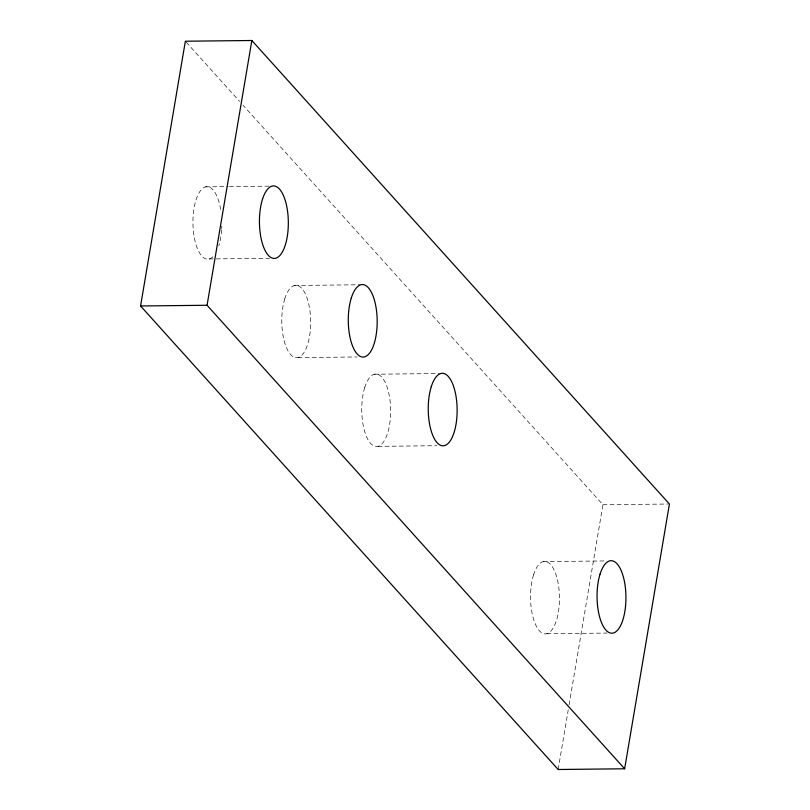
<?xml version="1.0" encoding="UTF-8"?>
<svg xmlns="http://www.w3.org/2000/svg" width="810" height="810" viewBox="0 0 810 810"><rect width="100%" height="100%" fill="white"/><g stroke="black" fill="none" stroke-linecap="round" stroke-linejoin="round"><path stroke-width="0.61" stroke-dasharray="4.05 3.04" d="M558.151 769.5L568.245 709.833M569.086 704.862L602.934 504.731L242.949 105.148M205.568 186.847L228.157 186.604M229.412 186.594L270.813 186.148M209.203 258.967L269.426 258.319M294.415 285.474L359.66 284.766M298.05 357.585L357.018 356.957M374.382 374.23L439.617 373.531M378.007 446.35L436.975 445.713M602.934 504.731L668.169 504.033M543.186 561.613L604.665 560.945M546.821 633.724L607.044 633.076M186.199 42.15L239.568 101.392M212.858 256.77A36.258 14.448 89.4 0 1 194.005 235.852A36.258 14.448 89.4 0 1 201.923 189.044A36.258 14.448 89.4 0 1 220.765 209.962M221.808 226.284A36.258 14.448 89.4 0 1 221.707 228.633M221.636 229.787A36.258 14.448 89.4 0 1 218.811 245.764M533.577 574.817A36.258 14.448 89.4 0 0 543.044 633.471A36.258 14.448 89.4 0 0 558.384 584.729A36.258 14.448 89.4 0 0 533.577 574.817M284.806 298.677A36.258 14.448 89.4 0 0 294.273 357.321A36.258 14.448 89.4 0 0 309.612 308.59A36.258 14.448 89.4 0 0 284.806 298.677M364.773 387.433A36.258 14.448 89.4 0 0 374.24 446.087A36.258 14.448 89.4 0 0 389.58 397.345A36.258 14.448 89.4 0 0 364.773 387.433"/><path stroke-width="1.21" d="M140.576 305.977L185.358 41.219L251.849 40.5L669.424 504.022L624.642 768.781L558.151 769.5L140.576 305.977L207.066 305.269L624.642 768.781M207.066 305.269L251.849 40.5M351.307 297.958A36.258 14.448 89.4 0 0 360.774 356.613A36.258 14.448 89.4 0 0 376.113 307.871A36.258 14.448 89.4 0 0 351.307 297.958M431.264 386.714A36.258 14.448 89.4 0 0 440.731 445.368A36.258 14.448 89.4 0 0 456.07 396.637A36.258 14.448 89.4 0 0 431.264 386.714M600.068 574.098A36.258 14.448 89.4 0 0 609.535 632.752A36.258 14.448 89.4 0 0 624.874 584.01A36.258 14.448 89.4 0 0 600.068 574.098M262.46 199.341A36.258 14.448 89.4 0 0 271.927 257.985A36.258 14.448 89.4 0 0 287.267 209.253A36.258 14.448 89.4 0 0 262.46 199.341"/></g></svg>
